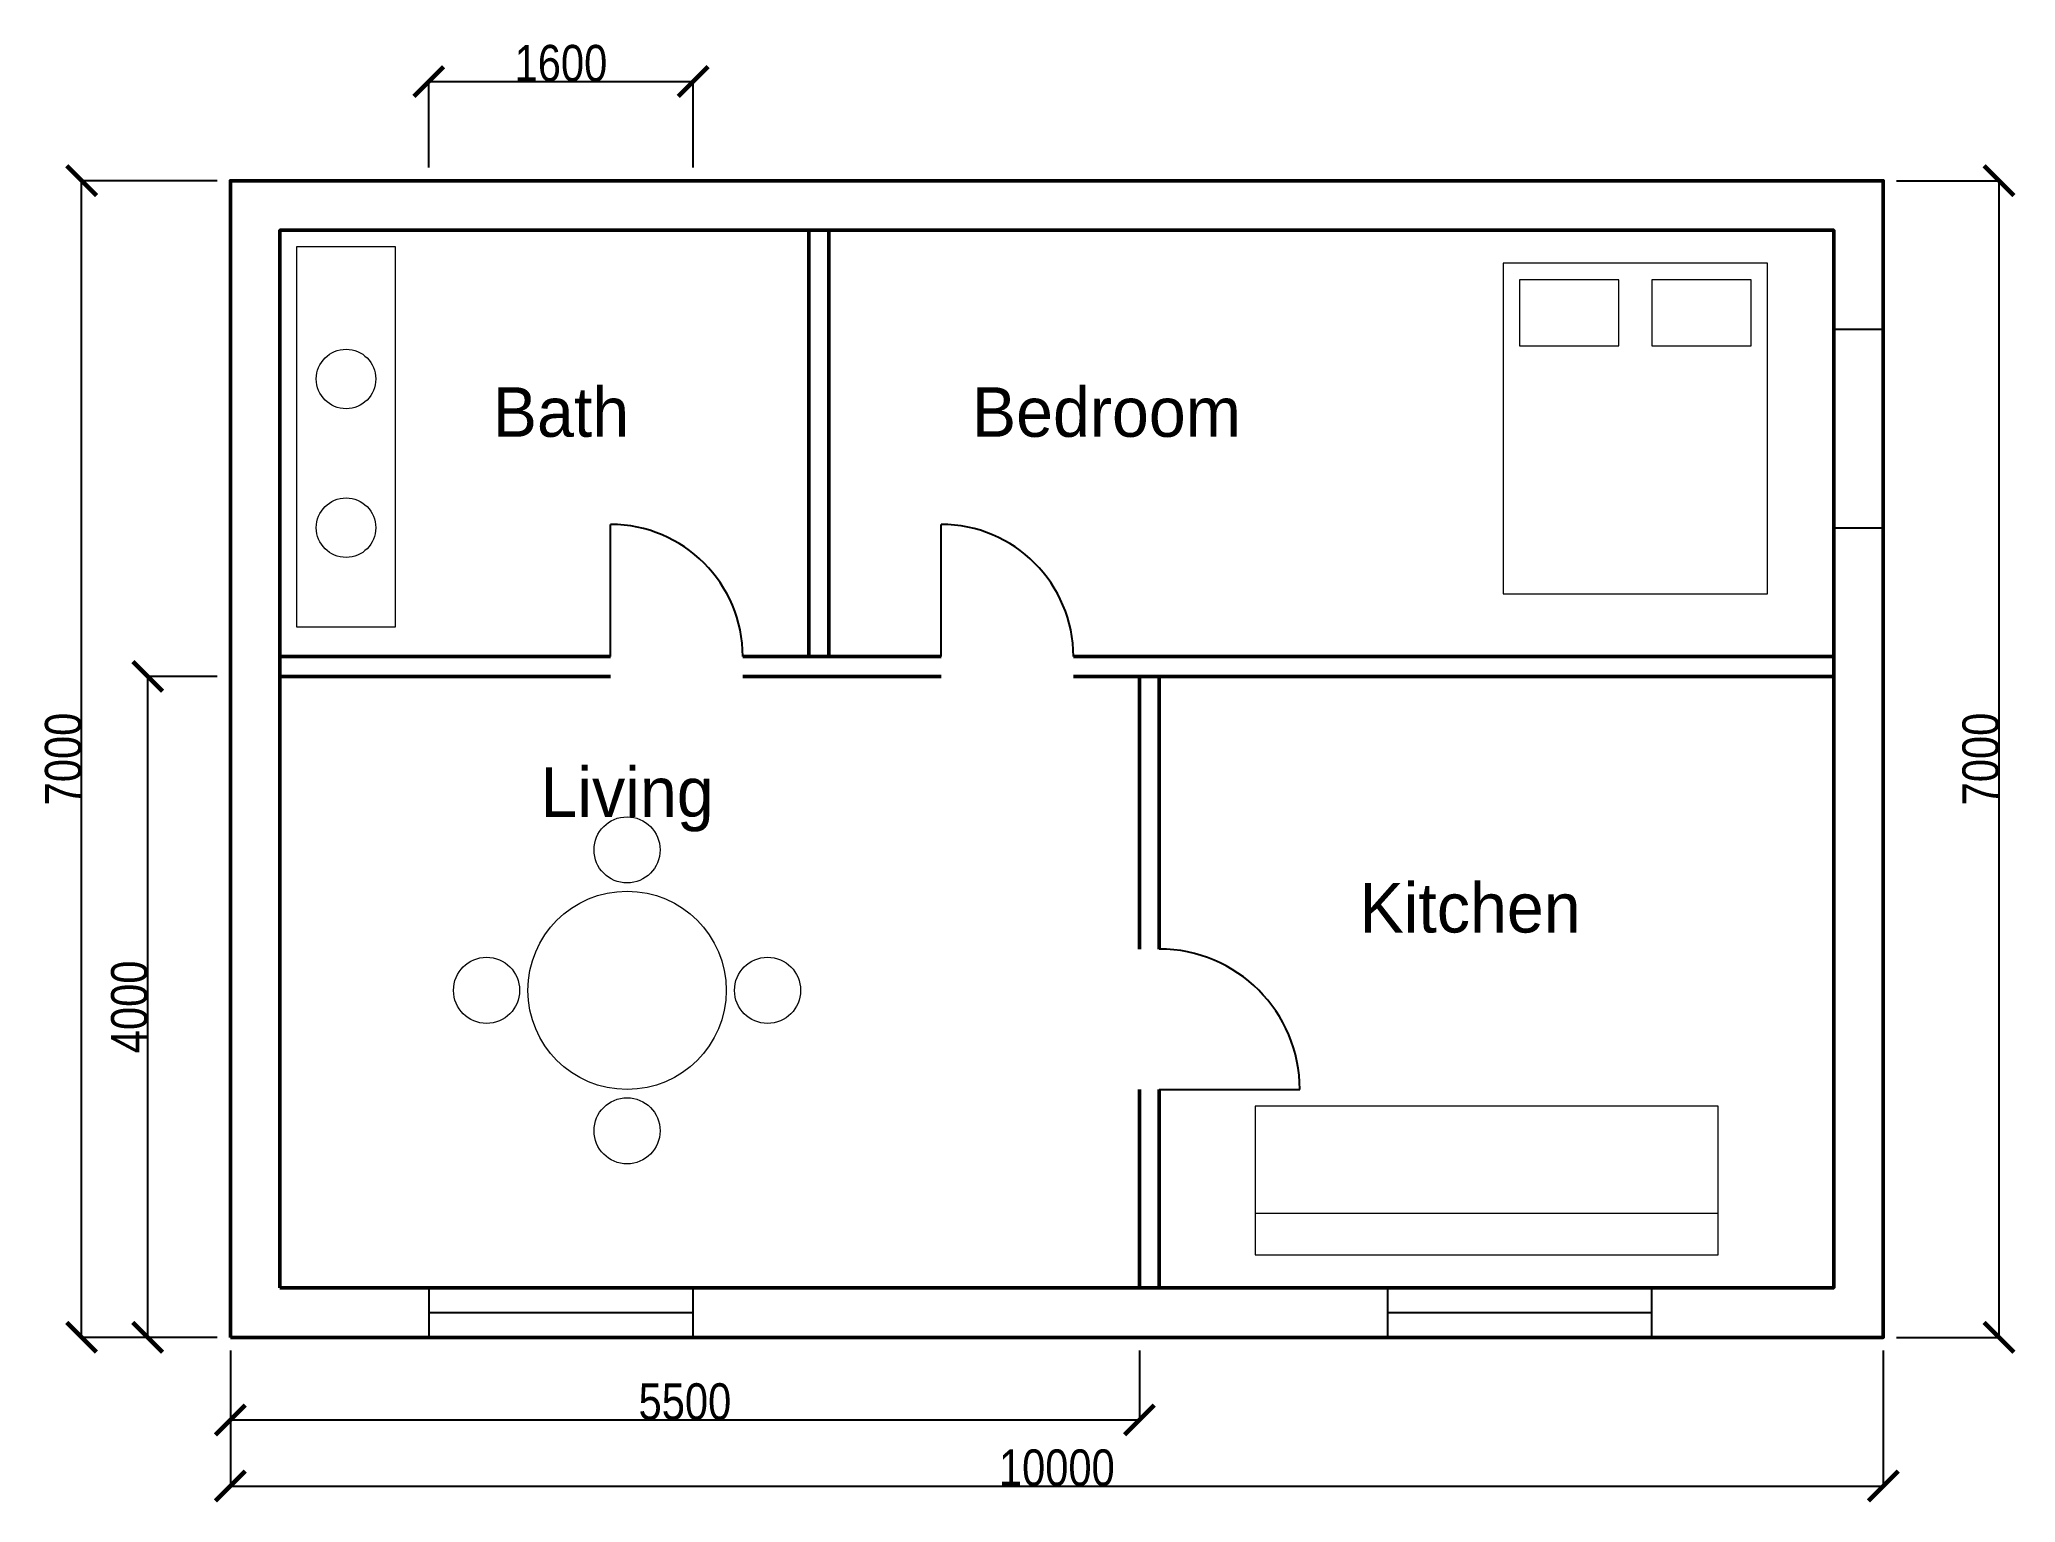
# Model space of a CAD drawing. Header units: millimetres. Extents: x -1154 to 10800, y -1000 to 7854.
import ezdxf
from ezdxf.enums import TextEntityAlignment as Align

# ---------------------------------------------------------------- set-up
doc = ezdxf.new("R2010")
doc.units = ezdxf.units.MM
for name, color, linetype, lineweight in [('DIMENSIONS', 1, 'Continuous', 13), ('DOORS', 2, 'Continuous', 25), ('FURNITURE', 3, 'Continuous', 18), ('TEXTS', 6, 'Continuous', 18), ('WALLS', 7, 'Continuous', 50), ('WINDOWS', 4, 'Continuous', 25)]:
    doc.layers.add(name, color=color, linetype=linetype, lineweight=lineweight)
doc.styles.add('OpenSansCondensed-Light', font='OpenSansCondensed-Light.ttf')
doc.dimstyles.new('EZDXF', dxfattribs={"dimtxt": 0.25, "dimasz": 0.175, "dimexe": 0.375, "dimexo": 0.125, "dimgap": 0.1, "dimtad": 1, "dimlfac": 100, "dimzin": 12, "dimdsep": 46, "dimtxsty": 'OpenSansCondensed-Light', "dimblk": 'ARCHTICK', "dimcen": 2.5, "dimazin": 3, "dimtfac": 0.5, "dimtmove": 2, "dimatfit": 3})

# ---------------------------------------------------------------- blocks, each defined once
blk = doc.blocks.new('_ARCHTICK')
at = {"color": 0, "linetype": 'BYBLOCK', "const_width": 0.15}
blk.add_lwpolyline([(-0.5, -0.5), (0.5, 0.5)], dxfattribs=at)

msp = doc.modelspace()

# ---------------------------------------------------------------- linework, layer by layer
at = {"layer": 'DOORS'}
for p, q in [((2300, 4120), (2300, 4920)), ((4300, 4120), (4300, 4920)), ((5620, 1500), (6470, 1500))]:
    msp.add_line(p, q, dxfattribs=at)
for centre, radius in [((2300, 4120), 800), ((4300, 4120), 800), ((5620, 1500), 850)]:
    msp.add_arc(centre, radius, 0, 90, dxfattribs=at)
at = {"layer": 'FURNITURE'}
for points in [[(400, 4300), (1000, 4300), (1000, 6600), (400, 6600)], [(7700, 4500), (9300, 4500), (9300, 6500), (7700, 6500)], [(7800, 6000), (8400, 6000), (8400, 6400), (7800, 6400)], [(8600, 6000), (9200, 6000), (9200, 6400), (8600, 6400)], [(6200, 500), (9000, 500), (9000, 1400), (6200, 1400)], [(6200, 500), (9000, 500), (9000, 750), (6200, 750)]]:
    msp.add_lwpolyline(points, close=True, dxfattribs=at)
for centre, radius in [((700, 5800), 180), ((700, 4900), 180), ((2400, 2950), 200), ((2400, 2100), 600), ((1550, 2100), 200), ((3250, 2100), 200), ((2400, 1250), 200)]:
    msp.add_circle(centre, radius, dxfattribs=at)
at = {"layer": 'WALLS'}
for p, q in [((3500, 4120), (3500, 6700)), ((3620, 4120), (3620, 6700)), ((300, 4120), (2300, 4120)), ((3100, 4120), (4300, 4120)), ((5100, 4120), (9700, 4120)), ((300, 4000), (2300, 4000)), ((3100, 4000), (4300, 4000)), ((5100, 4000), (9700, 4000)), ((5500, 2350), (5500, 4000)), ((5620, 2350), (5620, 4000)), ((5500, 300), (5500, 1500)), ((5620, 300), (5620, 1500))]:
    msp.add_line(p, q, dxfattribs=at)
for points in [[(0, 0), (10000, 0), (10000, 7000), (0, 7000)], [(300, 300), (9700, 300), (9700, 6700), (300, 6700)]]:
    msp.add_lwpolyline(points, close=True, dxfattribs=at)
at = {"layer": 'WINDOWS'}
for p, q in [((1200, 150), (2800, 150)), ((7000, 150), (8600, 150))]:
    msp.add_line(p, q, dxfattribs=at)
for points in [[(9700, 4900), (10000, 4900), (10000, 6100), (9700, 6100)], [(1200, 0), (2800, 0), (2800, 300), (1200, 300)], [(7000, 0), (8600, 0), (8600, 300), (7000, 300)]]:
    msp.add_lwpolyline(points, close=True, dxfattribs=at)

# ---------------------------------------------------------------- texts
at = {"layer": 'TEXTS'}
for s, p in [('Bath', (2000, 5600)), ('Bedroom', (5300, 5600)), ('Living', (2400, 3300)), ('Kitchen', (7500, 2600))]:
    msp.add_text(s, height=300, dxfattribs=at).set_placement(p, align=Align.MIDDLE_CENTER)

# ---------------------------------------------------------------- dimensions: what is measured, and where the dimension line sits
at = {"layer": 'DIMENSIONS'}
for base, p1, p2 in [((1200, 7600), (1200, 7000), (2800, 7000)), ((0, -900), (0, 0), (10000, 0)), ((0, -500), (0, 0), (5500, 0))]:
    msp.add_linear_dim(base=base, p1=p1, p2=p2, dimstyle='EZDXF', override={"dimtxt": 220, "dimasz": 180, "dimexo": 80, "dimlfac": 1}, dxfattribs=at).render()
for base, p1, p2 in [((-900, 0), (0, 0), (0, 7000)), ((10700, 0), (10000, 0), (10000, 7000)), ((-500, 0), (0, 0), (0, 4000))]:
    msp.add_linear_dim(base=base, p1=p1, p2=p2, angle=90, dimstyle='EZDXF', override={"dimtxt": 220, "dimasz": 180, "dimexo": 80, "dimlfac": 1}, dxfattribs=at).render()

doc.saveas('drawing.dxf')
